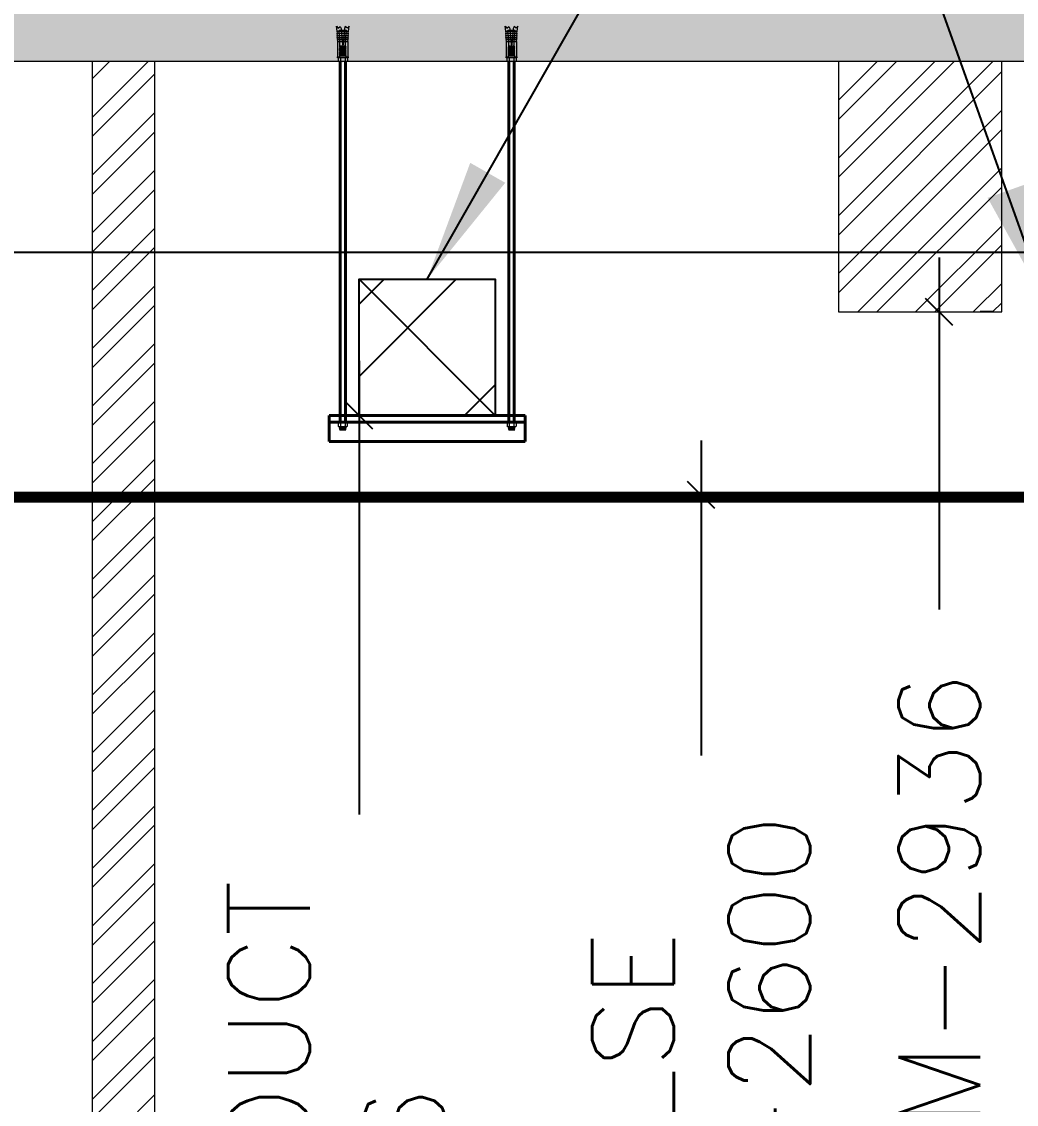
# Model space of a CAD drawing. Header units: millimetres. Extents: x 1327414 to 2139344, y -346496 to -91575.
# Drawn here: x 2132610 to 2134437, y -255811 to -253823 of the extents above; entities that cross this region are included whole.
import ezdxf

# ---------------------------------------------------------------- set-up
doc = ezdxf.new("R2010")
doc.units = ezdxf.units.MM
doc.header["$LTSCALE"] = 600
doc.header["$MEASUREMENT"] = 0
doc.header["$PDMODE"] = 35
doc.layers.add('HTL-COPPER PIPE', color=6, linetype='Continuous')
doc.layers.add('MEP_HVAC_DRAIN_PIPE', color=7, linetype='Continuous')
for name, color, linetype, lineweight in [('M_HVAC_DUCT SUPPORT', 16, 'Continuous', 20), ('MEP_HVAC_RA_DUCT', 1, 'Continuous', 9), ('MEP_HVAC_SUPPLY_AIR_DUCT', 3, 'Continuous', 30)]:
    doc.layers.add(name, color=color, linetype=linetype, lineweight=lineweight)
doc.styles.add('ARIAL', font='arial.ttf')
doc.dimstyles.get("Standard").update_dxf_attribs({"dimscale": 1.5, "dimtxt": 150, "dimasz": 150, "dimexe": 100, "dimexo": 100, "dimgap": 0.25, "dimtad": 0, "dimdec": 0, "dimzin": 0, "dimdsep": 46, "dimtxsty": 'ARIAL', "dimcen": 0.09, "dimdle": 100, "dimclrd": 7, "dimclre": 7, "dimclrt": 7, "dimadec": 0, "dimazin": 0, "dimtfac": 1, "dimtdec": 0, "dimtofl": 0, "dimtmove": 0, "dimatfit": 3, "dimfxl": 0, "dimtolj": 1, "dimtzin": 0, "dimarcsym": 0})
doc.dimstyles.new('TEXT', dxfattribs={"dimscale": 0, "dimtxt": 500, "dimasz": 100, "dimexe": 75, "dimexo": 100, "dimgap": 50, "dimtad": 0, "dimdec": 0, "dimzin": 0, "dimdsep": 46, "dimtxsty": 'ARIAL', "dimblk": 'OBLIQUE', "dimcen": 0.09, "dimdle": 100, "dimclrd": 256, "dimclre": 256, "dimclrt": 6, "dimadec": 0, "dimazin": 0, "dimtfac": 1, "dimtdec": 0, "dimtofl": 0, "dimtmove": 2, "dimatfit": 3, "dimfxl": 0, "dimfrac": 2, "dimtolj": 1, "dimtzin": 0, "dimarcsym": 0})

# ---------------------------------------------------------------- blocks, each defined once
blk = doc.blocks.new('_Oblique')
at = {"color": 0, "linetype": 'ByBlock', "lineweight": -2}
blk.add_line((-0.5, -0.5), (0.5, 0.5), dxfattribs=at)
blk = doc.blocks.new('*D197')
at = {"layer": 'Defpoints', "color": 0, "linetype": 'ByBlock', "transparency": 16777216}
for p in [(2134294.9, -254356), (2134294.9, -254356), (2134367.1, -257292)]:
    blk.add_point(p, dxfattribs=at)
at = {"layer": 'HTL-COPPER PIPE', "color": 8, "linetype": 'ByBlock', "lineweight": -2, "transparency": 16777216}
for p, q in [((2134294.9, -254256), (2134294.9, -254902.5)), ((2134294.9, -257392), (2134294.9, -256745.4))]:
    blk.add_line(p, q, dxfattribs=at)
at = {"layer": 'HTL-COPPER PIPE', "color": 253, "linetype": 'ByBlock', "lineweight": -2, "transparency": 16777216}
for p, q in [((2134394.9, -254356), (2134369.9, -254356)), ((2134267.1, -257292), (2134219.9, -257292))]:
    blk.add_line(p, q, dxfattribs=at)
at = {"layer": 'HTL-COPPER PIPE', "color": 8, "linetype": 'ByBlock', "lineweight": -2, "transparency": 16777216, "xscale": 50, "yscale": 50, "zscale": 50}
for p, rotation in [((2134294.9, -254356), 90), ((2134294.9, -257292), 270)]:
    blk.add_blockref('_Oblique', p, dxfattribs=dict(at, rotation=rotation))
at = {"layer": 'HTL-COPPER PIPE', "color": 8, "linetype": 'ByBlock', "lineweight": 0, "transparency": 16777216, "insert": (2134294.9, -255824), "char_height": 200, "attachment_point": 5, "rotation": 90, "style": 'ARIAL'}
blk.add_mtext('\\A1;{\\Fromans|c0;\\H0.75x;\\C7;B.O.BEAM-2936}', dxfattribs=at)
blk = doc.blocks.new('*D199')
at = {"layer": 'Defpoints', "color": 0, "linetype": 'ByBlock', "transparency": 16777216}
for p in [(2133857.7, -254692), (2133857.7, -254692), (2133929.9, -257292)]:
    blk.add_point(p, dxfattribs=at)
at = {"layer": 'HTL-COPPER PIPE', "color": 8, "linetype": 'ByBlock', "lineweight": -2, "transparency": 16777216}
for p, q in [((2133857.7, -254592), (2133857.7, -255170.5)), ((2133857.7, -257392), (2133857.7, -256813.4))]:
    blk.add_line(p, q, dxfattribs=at)
at = {"layer": 'HTL-COPPER PIPE', "color": 253, "linetype": 'ByBlock', "lineweight": -2, "transparency": 16777216}
for p, q in [((2133957.7, -254692), (2133932.7, -254692)), ((2133829.9, -257292), (2133782.7, -257292))]:
    blk.add_line(p, q, dxfattribs=at)
at = {"layer": 'HTL-COPPER PIPE', "color": 8, "linetype": 'ByBlock', "lineweight": -2, "transparency": 16777216, "xscale": 50, "yscale": 50, "zscale": 50}
for p, rotation in [((2133857.7, -254692), 90), ((2133857.7, -257292), 270)]:
    blk.add_blockref('_Oblique', p, dxfattribs=dict(at, rotation=rotation))
at = {"layer": 'HTL-COPPER PIPE', "color": 8, "linetype": 'ByBlock', "lineweight": 0, "transparency": 16777216, "insert": (2133857.7, -255992), "char_height": 200, "attachment_point": 5, "rotation": 90, "style": 'ARIAL'}
blk.add_mtext('\\A1;{\\Fromans|c0;\\H0.75x;\\C7;B.O.FALSE\\PCEILING-2600}', dxfattribs=at)
blk = doc.blocks.new('*U186')
at = {"layer": 'M_HVAC_DUCT SUPPORT', "color": 8, "linetype": 'Continuous', "ltscale": 500}
for p, q in [((-73463.1, 602142.4), (-73464.7, 602151.7)), ((-73464.7, 602151.7), (-73461.2, 602148.1)), ((-73461.2, 602148.1), (-73457.5, 602150.9)), ((-73457.5, 602150.9), (-73455.7, 602147.4)), ((-73448.3, 602150.9), (-73450.1, 602147.4)), ((-73444.6, 602148.1), (-73448.3, 602150.9)), ((-73441.1, 602151.7), (-73444.6, 602148.1)), ((-73442.7, 602142.4), (-73441.1, 602151.7)), ((-73153.3, 602142.4), (-73155, 602151.7)), ((-73155, 602151.7), (-73151.5, 602148.1)), ((-73151.5, 602148.1), (-73147.8, 602150.9)), ((-73147.8, 602150.9), (-73146, 602147.4)), ((-73138.6, 602150.9), (-73140.4, 602147.4)), ((-73134.9, 602148.1), (-73138.6, 602150.9)), ((-73131.4, 602151.7), (-73134.9, 602148.1)), ((-73133, 602142.4), (-73131.4, 602151.7)), ((-73463.5, 602142.4), (-73442.3, 602142.4)), ((-73462.6, 602138.6), (-73463.5, 602142.4)), ((-73463.5, 602138.6), (-73442.3, 602138.6)), ((-73462.6, 602134.8), (-73463.5, 602138.6)), ((-73463.5, 602134.8), (-73442.3, 602134.8)), ((-73462.6, 602131), (-73463.5, 602134.8)), ((-73463.1, 602131), (-73442.7, 602131)), ((-73462.2, 602127.1), (-73463.1, 602131)), ((-73458.1, 602123.3), (-73459.6, 602143.5)), ((-73459.1, 602144.3, 51366.3), (-73446.7, 602144.3, 51366.3)), ((-73455.7, 602147.4), (-73453.4, 602117.7)), ((-73450.1, 602147.4), (-73452.4, 602117.7)), ((-73447.7, 602123.3), (-73446.2, 602143.5)), ((-73443.6, 602127.1), (-73442.7, 602131)), ((-73443.2, 602138.6), (-73442.3, 602142.4)), ((-73443.2, 602134.8), (-73442.3, 602138.6)), ((-73443.2, 602131), (-73442.3, 602134.8)), ((-73153.8, 602142.4), (-73132.6, 602142.4)), ((-73152.9, 602138.6), (-73153.8, 602142.4)), ((-73153.8, 602138.6), (-73132.6, 602138.6)), ((-73152.9, 602134.8), (-73153.8, 602138.6)), ((-73153.8, 602134.8), (-73132.6, 602134.8)), ((-73152.9, 602131), (-73153.8, 602134.8)), ((-73153.3, 602131), (-73133, 602131)), ((-73152.5, 602127.1), (-73153.3, 602131)), ((-73148.3, 602123.3), (-73149.9, 602143.5)), ((-73149.4, 602144.3, 51366.3), (-73137, 602144.3, 51366.3)), ((-73146, 602147.4), (-73143.7, 602117.7)), ((-73140.4, 602147.4), (-73142.7, 602117.7)), ((-73138, 602123.3), (-73136.5, 602143.5)), ((-73133.9, 602127.1), (-73133, 602131)), ((-73133.5, 602138.6), (-73132.6, 602142.4)), ((-73133.5, 602134.8), (-73132.6, 602138.6)), ((-73133.5, 602131), (-73132.6, 602134.8)), ((-73443.2, 602127.1), (-73462.6, 602127.1)), ((-73461.8, 602123.3), (-73462.6, 602127.1)), ((-73462.2, 602127.1), (-73443.6, 602127.1)), ((-73462.2, 602123.3), (-73443.6, 602123.3)), ((-73462.2, 602095.2), (-73462.2, 602123.3)), ((-73458.9, 602113.1), (-73446.9, 602114)), ((-73458.9, 602113.1), (-73458.1, 602114)), ((-73458.1, 602112.3), (-73458.9, 602113.1)), ((-73458.9, 602111.4), (-73446.9, 602112.3)), ((-73458.9, 602111.4), (-73458.1, 602112.3)), ((-73458.1, 602110.6), (-73458.9, 602111.4)), ((-73458.9, 602109.7), (-73446.9, 602110.6)), ((-73458.9, 602109.7), (-73458.1, 602110.6)), ((-73458.1, 602114), (-73458.1, 602123.3)), ((-73447.7, 602114.8), (-73458.1, 602114.8)), ((-73458.1, 602114), (-73447.7, 602114.8)), ((-73458.1, 602114), (-73447.7, 602114.8)), ((-73458.1, 602112.3), (-73447.7, 602113.1)), ((-73458.1, 602110.6), (-73447.7, 602111.4)), ((-73452.4, 602117.7), (-73453.4, 602117.7)), ((-73447.7, 602114.8), (-73447.7, 602123.3)), ((-73446.9, 602114), (-73447.7, 602114.8)), ((-73447.7, 602113.1), (-73446.9, 602114)), ((-73446.9, 602112.3), (-73447.7, 602113.1)), ((-73447.7, 602111.4), (-73446.9, 602112.3)), ((-73446.9, 602110.6), (-73447.7, 602111.4)), ((-73447.7, 602109.7), (-73446.9, 602110.6)), ((-73444, 602123.3), (-73443.2, 602127.1)), ((-73443.6, 602123.3), (-73443.6, 602095.2)), ((-73133.5, 602127.1), (-73152.9, 602127.1)), ((-73152.1, 602123.3), (-73152.9, 602127.1)), ((-73152.5, 602127.1), (-73133.9, 602127.1)), ((-73152.5, 602123.3), (-73133.9, 602123.3)), ((-73152.5, 602095.2), (-73152.5, 602123.3)), ((-73149.2, 602113.1), (-73137.2, 602114)), ((-73149.2, 602113.1), (-73148.3, 602114)), ((-73148.3, 602112.3), (-73149.2, 602113.1)), ((-73149.2, 602111.4), (-73137.2, 602112.3)), ((-73149.2, 602111.4), (-73148.3, 602112.3)), ((-73148.3, 602110.6), (-73149.2, 602111.4)), ((-73149.2, 602109.7), (-73137.2, 602110.6)), ((-73149.2, 602109.7), (-73148.3, 602110.6)), ((-73148.3, 602114), (-73148.3, 602123.3)), ((-73138, 602114.8), (-73148.3, 602114.8)), ((-73148.3, 602114), (-73138, 602114.8)), ((-73148.3, 602114), (-73138, 602114.8)), ((-73148.3, 602112.3), (-73138, 602113.1)), ((-73148.3, 602110.6), (-73138, 602111.4)), ((-73142.7, 602117.7), (-73143.7, 602117.7)), ((-73138, 602114.8), (-73138, 602123.3)), ((-73137.2, 602114), (-73138, 602114.8)), ((-73138, 602113.1), (-73137.2, 602114)), ((-73137.2, 602112.3), (-73138, 602113.1)), ((-73138, 602111.4), (-73137.2, 602112.3)), ((-73137.2, 602110.6), (-73138, 602111.4)), ((-73138, 602109.7), (-73137.2, 602110.6)), ((-73134.3, 602123.3), (-73133.5, 602127.1)), ((-73133.9, 602123.3), (-73133.9, 602095.2)), ((-73461.3, 602093.8), (-73461.3, 602087.8)), ((-73444.5, 602093.8), (-73461.3, 602093.8)), ((-73459.3, 602097.9), (-73459.3, 602095.2)), ((-73447.3, 602097.9), (-73459.3, 602097.9)), ((-73458.1, 602108.9), (-73458.9, 602109.7)), ((-73458.9, 602108.1), (-73446.9, 602108.9)), ((-73458.9, 602108.1), (-73458.1, 602108.9)), ((-73458.1, 602107.2), (-73458.9, 602108.1)), ((-73458.9, 602106.4), (-73446.9, 602107.2)), ((-73458.9, 602106.4), (-73458.1, 602107.2)), ((-73458.1, 602105.5), (-73458.9, 602106.4)), ((-73458.9, 602104.7), (-73446.9, 602105.5)), ((-73458.9, 602104.7), (-73458.1, 602105.5)), ((-73458.1, 602103.8), (-73458.9, 602104.7)), ((-73458.9, 602103), (-73446.9, 602103.8)), ((-73458.9, 602103), (-73458.1, 602103.8)), ((-73458.1, 602102.1), (-73458.9, 602103)), ((-73458.9, 602101.3), (-73446.9, 602102.1)), ((-73458.9, 602101.3), (-73458.1, 602102.1)), ((-73458.1, 602100.4), (-73458.9, 602101.3)), ((-73458.9, 602099.6), (-73446.9, 602100.4)), ((-73458.9, 602099.6), (-73458.1, 602100.4)), ((-73458.1, 602098.7), (-73458.9, 602099.6)), ((-73458.9, 602097.9), (-73446.9, 602098.7)), ((-73458.9, 602097.9), (-73458.1, 602098.7)), ((-73458.9, 602097.9), (-73458.9, 602097.9)), ((-73458.1, 602108.9), (-73447.7, 602109.7)), ((-73458.1, 602107.2), (-73447.7, 602108.1)), ((-73458.1, 602105.5), (-73447.7, 602106.4)), ((-73458.1, 602103.8), (-73447.7, 602104.7)), ((-73458.1, 602102.1), (-73447.7, 602103)), ((-73458.1, 602100.4), (-73447.7, 602101.3)), ((-73458.1, 602098.7), (-73447.7, 602099.6)), ((-73457.1, 602093.8), (-73457.1, 602087.8)), ((-73448.7, 602093.8), (-73448.7, 602087.8)), ((-73446.9, 602108.9), (-73447.7, 602109.7)), ((-73447.7, 602108.1), (-73446.9, 602108.9)), ((-73446.9, 602107.2), (-73447.7, 602108.1)), ((-73447.7, 602106.4), (-73446.9, 602107.2)), ((-73446.9, 602105.5), (-73447.7, 602106.4)), ((-73447.7, 602104.7), (-73446.9, 602105.5)), ((-73446.9, 602103.8), (-73447.7, 602104.7)), ((-73447.7, 602103), (-73446.9, 602103.8)), ((-73446.9, 602102.1), (-73447.7, 602103)), ((-73447.7, 602101.3), (-73446.9, 602102.1)), ((-73446.9, 602100.4), (-73447.7, 602101.3)), ((-73447.7, 602099.6), (-73446.9, 602100.4)), ((-73446.9, 602098.7), (-73447.7, 602099.6)), ((-73447.7, 602097.9), (-73446.9, 602098.7)), ((-73447.3, 602097.9), (-73447.3, 602095.2)), ((-73444.5, 602093.8), (-73444.5, 602087.8)), ((-73151.5, 602093.8), (-73151.5, 602087.8)), ((-73134.8, 602093.8), (-73151.5, 602093.8)), ((-73149.6, 602097.9), (-73149.6, 602095.2)), ((-73137.6, 602097.9), (-73149.6, 602097.9)), ((-73148.3, 602108.9), (-73149.2, 602109.7)), ((-73149.2, 602108.1), (-73137.2, 602108.9)), ((-73149.2, 602108.1), (-73148.3, 602108.9)), ((-73148.3, 602107.2), (-73149.2, 602108.1)), ((-73149.2, 602106.4), (-73137.2, 602107.2)), ((-73149.2, 602106.4), (-73148.3, 602107.2)), ((-73148.3, 602105.5), (-73149.2, 602106.4)), ((-73149.2, 602104.7), (-73137.2, 602105.5)), ((-73149.2, 602104.7), (-73148.3, 602105.5)), ((-73148.3, 602103.8), (-73149.2, 602104.7)), ((-73149.2, 602103), (-73137.2, 602103.8)), ((-73149.2, 602103), (-73148.3, 602103.8)), ((-73148.3, 602102.1), (-73149.2, 602103)), ((-73149.2, 602101.3), (-73137.2, 602102.1)), ((-73149.2, 602101.3), (-73148.3, 602102.1)), ((-73148.3, 602100.4), (-73149.2, 602101.3)), ((-73149.2, 602099.6), (-73137.2, 602100.4)), ((-73149.2, 602099.6), (-73148.3, 602100.4)), ((-73148.3, 602098.7), (-73149.2, 602099.6)), ((-73149.2, 602097.9), (-73137.2, 602098.7)), ((-73149.2, 602097.9), (-73148.3, 602098.7)), ((-73149.2, 602097.9), (-73149.2, 602097.9)), ((-73148.3, 602108.9), (-73138, 602109.7)), ((-73148.3, 602107.2), (-73138, 602108.1)), ((-73148.3, 602105.5), (-73138, 602106.4)), ((-73148.3, 602103.8), (-73138, 602104.7)), ((-73148.3, 602102.1), (-73138, 602103)), ((-73148.3, 602100.4), (-73138, 602101.3)), ((-73148.3, 602098.7), (-73138, 602099.6)), ((-73147.4, 602093.8), (-73147.4, 602087.8)), ((-73139, 602093.8), (-73139, 602087.8)), ((-73137.2, 602108.9), (-73138, 602109.7)), ((-73138, 602108.1), (-73137.2, 602108.9)), ((-73137.2, 602107.2), (-73138, 602108.1)), ((-73138, 602106.4), (-73137.2, 602107.2)), ((-73137.2, 602105.5), (-73138, 602106.4)), ((-73138, 602104.7), (-73137.2, 602105.5)), ((-73137.2, 602103.8), (-73138, 602104.7)), ((-73138, 602103), (-73137.2, 602103.8)), ((-73137.2, 602102.1), (-73138, 602103)), ((-73138, 602101.3), (-73137.2, 602102.1)), ((-73137.2, 602100.4), (-73138, 602101.3)), ((-73138, 602099.6), (-73137.2, 602100.4)), ((-73137.2, 602098.7), (-73138, 602099.6)), ((-73138, 602097.9), (-73137.2, 602098.7)), ((-73137.6, 602097.9), (-73137.6, 602095.2)), ((-73134.8, 602093.8), (-73134.8, 602087.8)), ((-73460.3, 602087), (-73461.3, 602087.8)), ((-73445.5, 602087), (-73460.3, 602087)), ((-73445.5, 602087), (-73444.5, 602087.8)), ((-73150.6, 602087), (-73151.5, 602087.8)), ((-73135.8, 602087), (-73150.6, 602087)), ((-73135.8, 602087), (-73134.8, 602087.8))]:
    blk.add_line(p, q, dxfattribs=at)
at = {"layer": 'M_HVAC_DUCT SUPPORT', "color": 8, "lineweight": 40}
for p, q in [((-73457.9, 602087), (-73457.9, 601424.5)), ((-73447.9, 601424.5), (-73447.9, 602087)), ((-73148.2, 602087), (-73148.2, 601424.5)), ((-73143.2, 602087), (-73143.2, 602087)), ((-73143.2, 602087), (-73143.2, 602087)), ((-73138.2, 601424.5), (-73138.2, 602087)), ((-73478, 601437), (-73478, 601437)), ((-73478, 601437), (-73478, 601424.5)), ((-73478, 601389.3), (-73478, 601437)), ((-73478, 601437), (-73118, 601437)), ((-73118, 601437), (-73478, 601437)), ((-73457.9, 601437), (-73462.8, 601437)), ((-73462.8, 601437), (-73457.9, 601437)), ((-73448.2, 601437), (-73457.9, 601437)), ((-73457.9, 601437), (-73448.2, 601437)), ((-73448.2, 601437), (-73443.3, 601437)), ((-73443.3, 601437), (-73448.2, 601437)), ((-73147.9, 601437), (-73152.8, 601437)), ((-73152.8, 601437), (-73147.9, 601437)), ((-73138.2, 601437), (-73147.9, 601437)), ((-73147.9, 601437), (-73138.2, 601437)), ((-73138.2, 601437), (-73133.3, 601437)), ((-73133.3, 601437), (-73138.2, 601437)), ((-73118, 601437), (-73118, 601389.3)), ((-73118, 601424.5), (-73118, 601437)), ((-73118, 601437), (-73118, 601437)), ((-73478, 601424.5), (-73478, 601424.5)), ((-73478, 601424.5), (-73478, 601389.3)), ((-73118, 601424.5), (-73478, 601424.5)), ((-73118, 601424.5), (-73478, 601424.5)), ((-73457.9, 601424.5), (-73462.8, 601424.5)), ((-73462.8, 601424.5), (-73457.9, 601424.5)), ((-73448.2, 601424.5), (-73457.9, 601424.5)), ((-73457.9, 601424.5), (-73448.2, 601424.5)), ((-73448.2, 601424.5), (-73443.3, 601424.5)), ((-73443.3, 601424.5), (-73448.2, 601424.5)), ((-73147.9, 601424.5), (-73152.8, 601424.5)), ((-73152.8, 601424.5), (-73147.9, 601424.5)), ((-73138.2, 601424.5), (-73147.9, 601424.5)), ((-73147.9, 601424.5), (-73138.2, 601424.5)), ((-73138.2, 601424.5), (-73133.3, 601424.5)), ((-73133.3, 601424.5), (-73138.2, 601424.5)), ((-73118, 601389.3), (-73118, 601424.5)), ((-73118, 601424.5), (-73118, 601424.5)), ((-73478, 601389.3), (-73478, 601389.3)), ((-73118, 601389.3), (-73478, 601389.3)), ((-73118, 601389.3), (-73478, 601389.3)), ((-73453, 601390.1), (-73453, 601390.1)), ((-73453, 601390.1), (-73453, 601390.1)), ((-73143, 601390.1), (-73143, 601390.1)), ((-73143, 601390.1), (-73143, 601390.1)), ((-73118, 601389.3), (-73118, 601389.3))]:
    blk.add_line(p, q, dxfattribs=at)
at = {"layer": 'M_HVAC_DUCT SUPPORT', "color": 8}
for p, q in [((-73461.4, 601423.1), (-73461.4, 601417.1)), ((-73444.7, 601423.1), (-73461.4, 601423.1)), ((-73460, 601416.3), (-73461.4, 601417.1)), ((-73446.1, 601416.3), (-73460, 601416.3)), ((-73459.2, 601416.2), (-73457.6, 601416.3)), ((-73459.1, 601416.3), (-73459.2, 601416.2)), ((-73459.2, 601416.2), (-73458.2, 601415.5)), ((-73459, 601414.6), (-73447, 601415.5)), ((-73459, 601414.6), (-73458.2, 601415.5)), ((-73458.2, 601413.8), (-73459, 601414.6)), ((-73447.9, 601416.3), (-73458.2, 601416.3)), ((-73458.2, 601415.5), (-73447.9, 601416.3)), ((-73458.2, 601415.5), (-73447.9, 601416.3)), ((-73458.2, 601413.8), (-73447.9, 601414.6)), ((-73457.2, 601423.1), (-73457.2, 601417.1)), ((-73448.9, 601423.1), (-73448.9, 601417.1)), ((-73447, 601415.5), (-73447.9, 601416.3)), ((-73447.9, 601414.6), (-73447, 601415.5)), ((-73447, 601413.8), (-73447.9, 601414.6)), ((-73446.1, 601416.3), (-73444.7, 601417.1)), ((-73444.7, 601423.1), (-73444.7, 601417.1)), ((-73151.4, 601423.1), (-73151.4, 601417.1)), ((-73134.7, 601423.1), (-73151.4, 601423.1)), ((-73150, 601416.3), (-73151.4, 601417.1)), ((-73136.1, 601416.3), (-73150, 601416.3)), ((-73149.2, 601416.2), (-73147.6, 601416.3)), ((-73149.1, 601416.3), (-73149.2, 601416.2)), ((-73149.2, 601416.2), (-73148.2, 601415.5)), ((-73149, 601414.6), (-73137, 601415.5)), ((-73149, 601414.6), (-73148.2, 601415.5)), ((-73148.2, 601413.8), (-73149, 601414.6)), ((-73137.9, 601416.3), (-73148.2, 601416.3)), ((-73148.2, 601415.5), (-73137.9, 601416.3)), ((-73148.2, 601415.5), (-73137.9, 601416.3)), ((-73148.2, 601413.8), (-73137.9, 601414.6)), ((-73147.2, 601423.1), (-73147.2, 601417.1)), ((-73138.9, 601423.1), (-73138.9, 601417.1)), ((-73137, 601415.5), (-73137.9, 601416.3)), ((-73137.9, 601414.6), (-73137, 601415.5)), ((-73137, 601413.8), (-73137.9, 601414.6)), ((-73136.1, 601416.3), (-73134.7, 601417.1)), ((-73134.7, 601423.1), (-73134.7, 601417.1)), ((-73459, 601413), (-73447, 601413.8)), ((-73459, 601413), (-73458.2, 601413.8)), ((-73458.2, 601412.1), (-73459, 601413)), ((-73459, 601411.3), (-73447, 601412.1)), ((-73459, 601411.3), (-73458.2, 601412.1)), ((-73458.3, 601410.5), (-73459, 601411.3)), ((-73458.3, 601410.5), (-73447.1, 601410.5)), ((-73458.2, 601412.1), (-73447.9, 601413)), ((-73457, 601410.5), (-73447.9, 601411.3)), ((-73447.9, 601413), (-73447, 601413.8)), ((-73447, 601412.1), (-73447.9, 601413)), ((-73447.9, 601411.3), (-73447, 601412.1)), ((-73447.1, 601410.5), (-73447.9, 601411.3)), ((-73149, 601413), (-73137, 601413.8)), ((-73149, 601413), (-73148.2, 601413.8)), ((-73148.2, 601412.1), (-73149, 601413)), ((-73149, 601411.3), (-73137, 601412.1)), ((-73149, 601411.3), (-73148.2, 601412.1)), ((-73148.3, 601410.5), (-73149, 601411.3)), ((-73148.3, 601410.5), (-73137.1, 601410.5)), ((-73148.2, 601412.1), (-73137.9, 601413)), ((-73147, 601410.5), (-73137.9, 601411.3)), ((-73137.9, 601413), (-73137, 601413.8)), ((-73137, 601412.1), (-73137.9, 601413)), ((-73137.9, 601411.3), (-73137, 601412.1)), ((-73137.1, 601410.5), (-73137.9, 601411.3))]:
    blk.add_line(p, q, dxfattribs=at)
at = {"layer": 'M_HVAC_DUCT SUPPORT', "color": 8, "linetype": 'Continuous', "ltscale": 500}
for points in [[(-73442.9, 602093.8), (-73462.9, 602093.8), (-73462.9, 602095.2), (-73442.9, 602095.2)], [(-73133.2, 602093.8), (-73153.2, 602093.8), (-73153.2, 602095.2), (-73133.2, 602095.2)]]:
    blk.add_lwpolyline(points, close=True, dxfattribs=at)
at = {"layer": 'M_HVAC_DUCT SUPPORT', "color": 8}
for points in [[(-73443, 601423.1), (-73463.1, 601423.1), (-73463.1, 601424.5), (-73443, 601424.5)], [(-73133, 601423.1), (-73153.1, 601423.1), (-73153.1, 601424.5), (-73133, 601424.5)]]:
    blk.add_lwpolyline(points, close=True, dxfattribs=at)
at = {"layer": 'M_HVAC_DUCT SUPPORT', "color": 8, "linetype": 'Continuous', "ltscale": 500}
for centre, radius, start, end in [((-73458.8, 602143.5, 51366.3), 0.846, 110.7967, 184.4577), ((-73447, 602143.5, 51366.3), 0.846, 355.5423, 69.2033), ((-73149.1, 602143.5, 51366.3), 0.846, 110.7967, 184.4577), ((-73137.3, 602143.5, 51366.3), 0.846, 355.5423, 69.2033), ((-73459.2, 602090.1), 3.11, 227.7922, 312.2078), ((-73452.9, 602098.3), 11.3, 248.2539, 291.7739), ((-73446.6, 602090.1), 3.11, 227.7922, 312.2078), ((-73149.5, 602090.1), 3.11, 227.7922, 312.2078), ((-73143.2, 602098.3), 11.3, 248.2539, 291.7739), ((-73136.9, 602090.1), 3.11, 227.7922, 312.2078)]:
    blk.add_arc(centre, radius, start, end, dxfattribs=at)
at = {"layer": 'M_HVAC_DUCT SUPPORT', "color": 8}
for centre, radius, start, end in [((-73459.3, 601419.4, -8.6), 3.02, 230.7942, 312.8278), ((-73453.1, 601427.6, -8.6), 11.3, 248.2539, 291.7739), ((-73446.8, 601419.4, -8.6), 3.02, 227.1722, 309.2058), ((-73149.3, 601419.4, -8.6), 3.02, 230.7942, 312.8278), ((-73143.1, 601427.6, -8.6), 11.3, 248.2539, 291.7739), ((-73136.8, 601419.4, -8.6), 3.02, 227.1722, 309.2058)]:
    blk.add_arc(centre, radius, start, end, dxfattribs=at)
blk = doc.blocks.new('*D190')
at = {"layer": 'Defpoints', "color": 0, "linetype": 'ByBlock', "transparency": 16777216}
for p in [(2133229.7, -254546), (2133229.7, -254546), (2132975.8, -257292)]:
    blk.add_point(p, dxfattribs=at)
at = {"layer": 'HTL-COPPER PIPE', "color": 8, "linetype": 'ByBlock', "lineweight": -2, "transparency": 16777216}
for p, q in [((2133229.7, -254446), (2133229.7, -255278.5)), ((2133229.7, -257392), (2133229.7, -256793))]:
    blk.add_line(p, q, dxfattribs=at)
at = {"layer": 'HTL-COPPER PIPE', "color": 253, "linetype": 'ByBlock', "lineweight": -2, "transparency": 16777216}
for p, q in [((2133329.7, -254546), (2133304.7, -254546)), ((2133075.8, -257292), (2133304.7, -257292))]:
    blk.add_line(p, q, dxfattribs=at)
at = {"layer": 'HTL-COPPER PIPE', "color": 8, "linetype": 'ByBlock', "lineweight": -2, "transparency": 16777216, "xscale": 50, "yscale": 50, "zscale": 50}
for p, rotation in [((2133229.7, -254546), 90), ((2133229.7, -257292), 270)]:
    blk.add_blockref('_Oblique', p, dxfattribs=dict(at, rotation=rotation))
at = {"layer": 'HTL-COPPER PIPE', "color": 8, "linetype": 'ByBlock', "lineweight": 0, "transparency": 16777216, "insert": (2133189.3, -256035.8), "char_height": 200, "attachment_point": 5, "rotation": 90, "style": 'ARIAL'}
blk.add_mtext('\\A1;{\\Fromans|c0;\\H0.75011x;\\C7;B.O.\\C1;RA\\C7; DUCT\\P2746}', dxfattribs=at)
blk = doc.blocks.new('*D191')
at = {"layer": 'Defpoints', "color": 0, "linetype": 'ByBlock', "transparency": 16777216}
for p in [(2132372.2, -254596), (2132372.2, -254596), (2132158.7, -257292)]:
    blk.add_point(p, dxfattribs=at)
at = {"layer": 'HTL-COPPER PIPE', "color": 8, "linetype": 'ByBlock', "lineweight": -2, "transparency": 16777216}
for p, q in [((2132372.2, -254496), (2132372.2, -255278.5)), ((2132372.2, -257392), (2132372.2, -256793))]:
    blk.add_line(p, q, dxfattribs=at)
at = {"layer": 'HTL-COPPER PIPE', "color": 253, "linetype": 'ByBlock', "lineweight": -2, "transparency": 16777216}
for p, q in [((2132472.2, -254596), (2132447.2, -254596)), ((2132258.7, -257292), (2132447.2, -257292))]:
    blk.add_line(p, q, dxfattribs=at)
at = {"layer": 'HTL-COPPER PIPE', "color": 8, "linetype": 'ByBlock', "lineweight": -2, "transparency": 16777216, "xscale": 50, "yscale": 50, "zscale": 50}
for p, rotation in [((2132372.2, -254596), 90), ((2132372.2, -257292), 270)]:
    blk.add_blockref('_Oblique', p, dxfattribs=dict(at, rotation=rotation))
at = {"layer": 'HTL-COPPER PIPE', "color": 8, "linetype": 'ByBlock', "lineweight": 0, "transparency": 16777216, "insert": (2132372.2, -256035.8), "char_height": 200, "attachment_point": 5, "rotation": 90, "style": 'ARIAL'}
blk.add_mtext('\\A1;{\\Fromans|c0;\\H0.75011x;\\C7;B.O.\\C1;RA\\C7; DUCT\\P2696}', dxfattribs=at)

msp = doc.modelspace()

# ---------------------------------------------------------------- hatches: boundary and pattern name
at = {"layer": 'MEP_HVAC_DRAIN_PIPE', "lineweight": 0}
h = msp.add_hatch(dxfattribs=at)
h.set_pattern_fill('AR-CONC', color=8, scale=50)
h.set_pattern_definition([(50, (645042.12, -13380.07), (358.63009, -31.37607), [37.5, -412.5]), (355, (645042.12, -13380.07), (-69.37567, 376.09607), [30, -330]), (100.451444, (645072, -13382.7), (289.25442, 344.719995), [31.8701, -350.57106]), (46.1842, (645042.1, -13280.07), (533.62067, -82.75964), [56.25, -618.75]), (96.635635, (645086.6, -13286.97), (467.33097, 487.0593), [47.80517, -525.85688]), (351.184164, (645042.1, -13280.07), (467.33097, 487.0593), [45, -495]), (21, (645092.12, -13305.07), (298.453526, -201.309445), [37.5, -412.5]), (326, (645092.12, -13305.07), (121.65767, 362.57502), [30, -330]), (71.451445, (645117, -13321.85), (420.11119, 161.26558), [31.870095, -350.57106]), (37.5, (645042.12, -13380.07), (6.079928, 166.446927), [0, -326, 0, -335, 0, -331.25]), (7.5, (645042.12, -13380.07), (131.534769, 197.205856), [0, -191, 0, -318.5, 0, -126.25]), (327.5, (644930.62, -13380.07), (266.911218, -11.277436), [0, -125, 0, -390, 0, -517.5]), (317.5, (644880.62, -13380.07), (291.593085, 50.05249), [0, -162.5, 0, -259, 0, -367.5])])
h.paths.add_polyline_path([(2126826.3, -253696), (2138081.1, -253696), (2138081.1, -253896), (2126826.3, -253896)])
h = msp.add_hatch(dxfattribs=at)
h.set_pattern_fill('ANSI32', color=8, scale=200)
h.set_pattern_definition([(45, (-42567.58, 16894.6), (-53.0330086, 53.0330086), []), (45, (-42532.22, 16894.6), (-53.0330086, 53.0330086), [])])
h.paths.add_polyline_path([(2132854.7, -253896), (2132739.7, -253896), (2132739.7, -257292), (2132854.7, -257292)])
h = msp.add_hatch(dxfattribs=at)
h.set_pattern_fill('ANSI32', color=8, scale=200)
h.set_pattern_definition([(45, (646245.075, -13380.07), (-53.0330086, 53.0330086), []), (45, (646280.43, -13380.07), (-53.0330086, 53.0330086), [])])
h.paths.add_polyline_path([(2134109.7, -253896), (2134109.7, -254356), (2134409.7, -254356), (2134409.7, -253896)])
at = {"layer": 'MEP_HVAC_RA_DUCT', "lineweight": -2}
h = msp.add_hatch(dxfattribs=at)
h.set_pattern_fill('ANSI32', color=8, scale=750)
h.set_pattern_definition([(45, (-46356.62, 16594.6), (-198.873782, 198.873782), []), (45, (-46224.04, 16594.6), (-198.873782, 198.873782), [])])
h.paths.add_polyline_path([(2133479.6, -254546), (2133229.7, -254546), (2133229.7, -254296), (2133479.6, -254296)])

# ---------------------------------------------------------------- linework, layer by layer
at = {"layer": 'HTL-COPPER PIPE', "color": 8, "linetype": 'ByBlock', "lineweight": 0, "elevation": 204675.5}
msp.add_lwpolyline([(2126826.3, -253696), (2138081.1, -253696), (2138081.1, -253896), (2126826.3, -253896)], close=True, dxfattribs=at)
for points in [[(2138081.1, -253896), (2126826.3, -253896)], [(2134109.7, -253896), (2134109.7, -254356), (2134409.7, -254356), (2134409.7, -253896), (2134109.7, -253896)]]:
    msp.add_lwpolyline(points, dxfattribs=at)
at = {"layer": 'MEP_HVAC_DRAIN_PIPE', "color": 8, "lineweight": 0, "elevation": 204675.5}
msp.add_lwpolyline([(2132854.7, -253896), (2132739.7, -253896), (2132739.7, -257292), (2132854.7, -257292)], close=True, dxfattribs=at)
at = {"layer": 'MEP_HVAC_RA_DUCT', "color": 8, "lineweight": -2, "elevation": 204675.5}
msp.add_lwpolyline([(2126826.3, -254246), (2138081.1, -254246)], dxfattribs=at)
at = {"layer": 'MEP_HVAC_RA_DUCT', "lineweight": -2, "elevation": 204675.5}
msp.add_lwpolyline([(2133479.6, -254546), (2133229.7, -254546), (2133229.7, -254296), (2133479.6, -254296)], close=True, dxfattribs=at)
msp.add_lwpolyline([(2133229.7, -254296), (2133479.6, -254546)], dxfattribs=at)
at = {"layer": 'MEP_HVAC_SUPPLY_AIR_DUCT', "color": 61, "lineweight": -2, "true_color": 0xe5e878, "const_width": 20, "elevation": 204675.5}
msp.add_lwpolyline([(2126826.3, -254696), (2138081.1, -254696)], dxfattribs=at)

# ---------------------------------------------------------------- block references
at = {"layer": 'M_HVAC_DUCT SUPPORT', "lineweight": 0}
msp.add_blockref('*U186', (2206652.8, -855983, 204675.5), dxfattribs=at)

# ---------------------------------------------------------------- dimensions: what is measured, and where the dimension line sits
at = {"layer": 'HTL-COPPER PIPE', "color": 7, "linetype": 'ByBlock', "lineweight": 0}
for base, p1, p2, text, picture, middle in [((2134294.9, -254356, 204675.5), (2134367.1, -257292, 204675.5), (2134294.9, -254356, 204675.5), '{\\Fromans|c0;\\H0.75x;\\C7;B.O.BEAM-<>}', '*D197', (2134294.9, -255824, 204675.5)), ((2133857.7, -254692, 204675.5), (2133929.9, -257292, 204675.5), (2133857.7, -254692, 204675.5), '{\\Fromans|c0;\\H0.75x;\\C7;B.O.FALSE\\PCEILING-<>}', '*D199', (2133857.7, -255992, 204675.5))]:
    dim = msp.add_linear_dim(base=base, p1=p1, p2=p2, angle=90, text=text, dimstyle='TEXT', override={"dimscale": 1, "dimtxt": 200, "dimasz": 50, "dimclrd": 8, "dimclre": 253, "dimclrt": 8}, dxfattribs=at)
    dim.commit()
    dim.dimension.update_dxf_attribs({"geometry": picture, "text_midpoint": middle})
for base, p1, p2, picture, middle in [((2133229.7, -254546, 204675.5), (2132975.8, -257292, 204675.5), (2133229.7, -254546, 204675.5), '*D190', (2133189.3, -256035.8, 204675.5)), ((2132372.2, -254596, 204675.5), (2132158.7, -257292, 204675.5), (2132372.2, -254596, 204675.5), '*D191', (2132372.2, -256035.8, 204675.5))]:
    dim = msp.add_linear_dim(base=base, p1=p1, p2=p2, angle=90, text='{\\Fromans|c0;\\H0.75011x;\\C7;B.O.\\C1;RA\\C7; DUCT\\P<>}', dimstyle='TEXT', override={"dimscale": 1, "dimtxt": 200, "dimasz": 50, "dimclrd": 8, "dimclre": 253, "dimclrt": 8}, dxfattribs=at)
    dim.commit()
    dim.dimension.update_dxf_attribs({"geometry": picture, "text_midpoint": middle, "dimtype": 160})

# ---------------------------------------------------------------- leaders
at = {"layer": 'MEP_HVAC_DRAIN_PIPE', "lineweight": 0}
for points in [[(2130173.2, -254346, 204675.5), (2131546.9, -252095.7, 204675.5), (2132646.4, -252095.7, 204675.5)], [(2134494.2, -254346, 204675.5), (2133691.9, -252095.7, 204675.5), (2132646.4, -252095.7, 204675.5)], [(2133354.6, -254296, 204675.5), (2134607.9, -252095.7, 204675.5), (2136335, -252095.7, 204675.5)]]:
    msp.add_leader(points, dimstyle='Standard', override={"dimgap": 0.25, "dimtad": 0}, dxfattribs=at)

doc.saveas('drawing.dxf')
